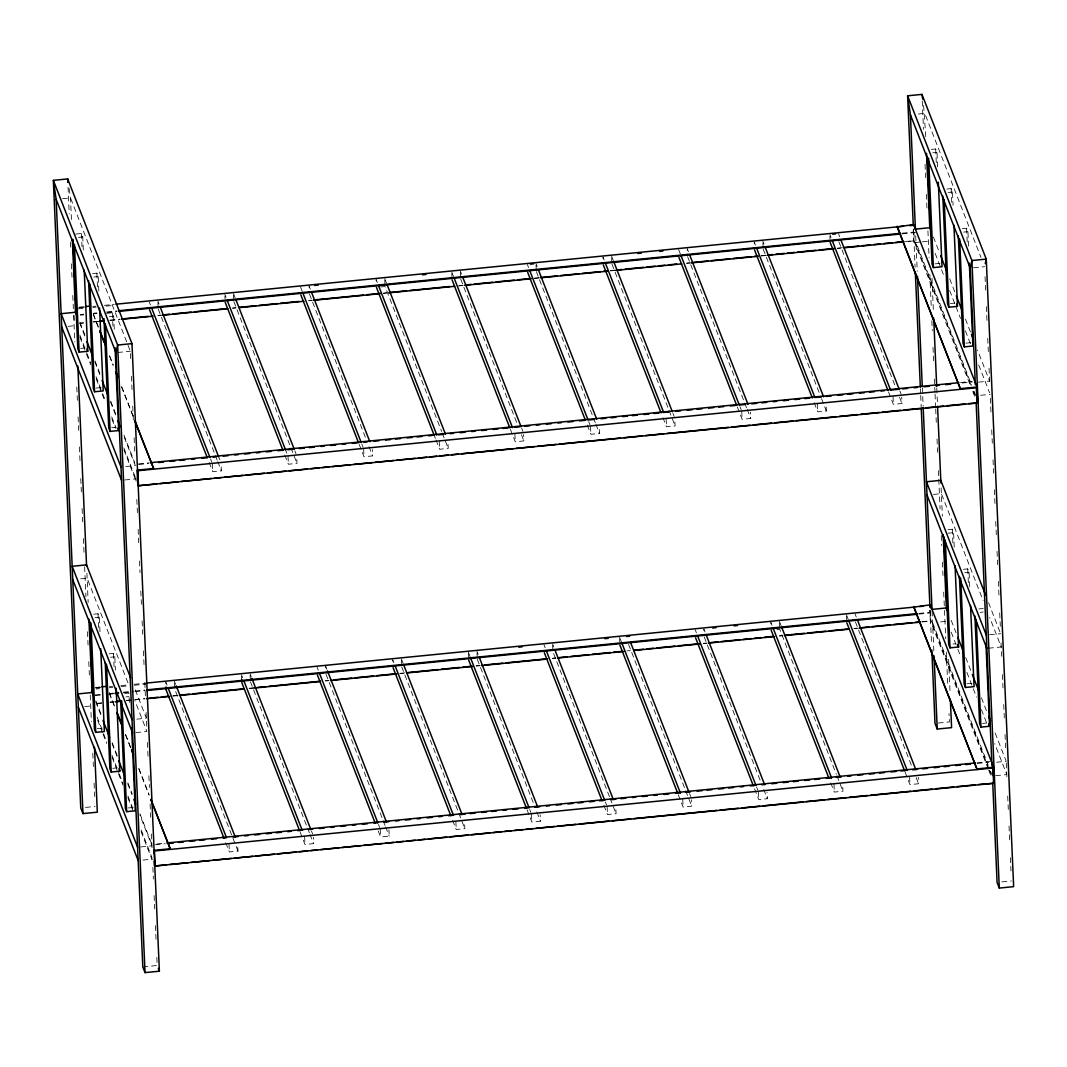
<?xml version="1.0" encoding="UTF-8"?>
<svg xmlns="http://www.w3.org/2000/svg" width="1067" height="1067" viewBox="0 0 1067 1067"><rect width="100%" height="100%" fill="white"/><g stroke="black" fill="none" stroke-linecap="round" stroke-linejoin="round"><path stroke-width="0.75" stroke-dasharray="5 3.75" d="M62.526 198.702L70.502 197.915L130.347 351.243L130.708 359.566M918.394 114.009L924.769 113.382L980.986 257.414M75.677 234.086L81.412 233.513L82.746 236.941L83.399 251.852M931.384 149.407L935.679 148.98L937.013 152.394L937.666 167.319M78.451 237.367L82.746 236.941M932.718 152.821L937.013 152.394M92.576 273.579L96.884 273.152L98.217 276.566L98.871 291.491M946.842 189.046L951.15 188.619L952.484 192.033L953.071 205.291M93.909 276.993L98.217 276.566M948.176 192.46L952.484 192.033M78.665 307.216L83.626 306.722M79.198 307.829L84.413 307.309M92.696 306.496L96.003 306.162M104.299 305.349L114.236 304.362M77.918 308.923L84.546 308.256M92.829 307.443L96.15 307.109M106.086 306.136L114.369 305.309M80.332 314.525L83.653 314.191M93.589 313.205L96.91 312.884M106.847 311.897L116.796 310.91M902.242 233.18L913.845 232.032M80.358 315.178L83.679 314.858M93.616 313.871L96.937 313.538M106.873 312.564L116.823 311.577M902.269 233.846L915.526 232.539M106.62 313.351L112.355 312.791L113.689 316.205L114.262 329.463M962.314 228.671L966.622 228.258L967.956 231.672L968.609 246.584M380.759 286.956L385.067 286.53L441.618 431.441M109.381 316.632L113.689 316.205M963.648 232.099L967.956 231.672M971.05 385.294L914.299 239.875L913.579 239.942L970.33 385.36M80.105 323.088L83.413 322.767M93.362 321.781L98.337 321.287M109.928 320.14L119.877 319.153M157.983 315.392L161.304 315.058M232.553 308.003L235.874 307.683M308.776 300.467L312.098 300.134M383.346 293.092L386.667 292.758M459.57 285.543L462.891 285.209M534.14 278.167L539.115 277.673M610.364 270.618L615.339 270.124M686.588 263.082L689.909 262.749M761.158 255.693L766.133 255.2M837.382 248.158L842.356 247.664M905.323 241.435L913.725 240.902L905.443 241.716M80.212 323.381L83.533 323.048M93.469 322.061L98.444 321.58M110.048 320.433L119.984 319.446M158.103 315.672L161.41 315.339M232.673 308.296L235.98 307.963M308.897 300.747L312.204 300.427M383.466 293.372L386.774 293.038M458.023 285.996L462.998 285.503M534.26 278.447L539.222 277.954M610.484 270.898L615.446 270.418M686.708 263.362L691.683 262.869M761.278 255.987L766.239 255.493M837.502 248.438L840.809 248.118M68.101 326.342L74.477 325.715M920.781 241.969L915.993 242.436L971.597 384.92M922.368 241.809L930.344 241.022M80.665 348.429L84.973 348.002M934.932 263.896L940.681 263.322M117.583 352.497L130.347 351.243M973.451 267.804L984.614 266.697M96.137 388.068L101.872 387.494M950.404 303.521L954.712 303.095M111.608 427.694L115.916 427.267M965.875 343.161L971.61 342.587M138.617 463.852L148.553 462.865M960.527 382.519L972.13 381.372M138.643 464.518L148.593 463.531M962.207 383.013L972.157 382.039M125.773 466.532L135.336 465.585L123.825 436.11M978.439 382.146L989.602 381.039L977.519 350.069M124.746 479.977L135.909 478.883M980.613 395.283L990.176 394.337M209.145 462.451L212.746 471.707L221.362 470.854L221.082 464.465M284.769 454.969L288.37 464.225L296.986 463.371L296.706 456.983M359.192 444.405L363.994 456.743L372.61 455.889L372.33 449.5M436.016 440.004L439.617 449.26L448.233 448.407L447.953 442.018M510.439 429.441L515.241 441.765L523.857 440.924L523.577 434.536M587.263 425.039L590.878 434.282L599.481 433.429L599.201 427.053M662.887 417.557L666.502 426.8L675.104 425.946L674.824 419.571M737.31 406.98L742.125 419.318L750.728 418.464L750.448 412.089M814.134 402.592L817.749 411.835L826.351 410.982L826.071 404.606M888.558 392.016L893.372 404.353L901.975 403.499L901.695 397.124M80.732 578.807L87.107 578.167L128.213 683.48M933.398 494.421L941.374 493.634L983.08 600.494M93.709 614.192L98.017 613.778L99.351 617.193L100.071 633.758M947.976 529.659L952.284 529.232L953.618 532.646L954.271 547.571M95.043 617.62L99.351 617.193M947.883 533.22L953.618 532.646M109.181 653.831L113.489 653.404L114.823 656.819L115.396 670.076M963.448 569.298L967.756 568.871L969.089 572.285L969.743 587.197M110.515 657.245L114.823 656.819M964.781 572.712L969.089 572.285M95.27 687.468L100.218 686.975M95.803 688.082L100.538 687.615M109.301 686.748L112.609 686.414M120.891 685.601L127.52 684.947M134.149 684.28L145.752 683.133M96.177 689.002L99.498 688.682M109.434 687.695L112.755 687.361M121.038 686.548L127.667 685.894M134.295 685.241L145.886 684.094M95.283 694.937L100.258 694.444M110.194 693.457L113.515 693.137M123.452 692.15L133.388 691.163M135.056 691.003L144.992 690.016M918.847 613.432L930.451 612.285M95.31 695.604L101.939 694.95M108.567 694.284L113.542 693.803M123.479 692.816L133.428 691.829M135.082 691.669L145.019 690.682M918.874 614.099L930.477 612.951M124.652 693.47L128.96 693.043L129.387 702.98M978.919 608.937L983.227 608.51M776.909 629.65L779.79 629.37L836.341 774.282M125.986 696.884L128.854 696.604M980.253 612.351L983.12 612.071M988.869 768.64L930.904 620.127L930.184 620.194L988.149 768.707M96.71 703.353L101.672 702.86M109.968 702.033L113.275 701.713M126.533 700.392L133.162 699.739M134.815 699.579L144.765 698.592M172.934 695.804L177.909 695.311M249.158 688.255L254.133 687.775M325.382 680.719L328.703 680.386M399.952 673.344L404.927 672.85M476.175 665.795L479.496 665.461M552.399 658.259L555.72 657.926M626.969 650.87L630.29 650.55M703.193 643.334L706.514 643.001M779.417 635.785L782.738 635.465M853.987 628.41L857.308 628.076M921.928 621.688L930.211 620.861M96.817 703.633L101.792 703.14M110.074 702.326L113.382 701.993M126.64 700.686L133.268 700.019M134.935 699.859L144.872 698.872M173.041 696.084L178.016 695.591M249.265 688.548L254.239 688.055M325.488 680.999L328.809 680.679M400.058 673.624L403.379 673.29M476.282 666.075L479.603 665.755M552.519 658.539L555.827 658.206M703.313 643.614L706.621 643.281M779.537 636.065L782.845 635.745M854.107 628.69L857.415 628.37M922.035 621.968L930.331 621.154L929.744 610.164M84.706 706.594L91.082 705.967M940.574 621.901L945.349 621.434M136.789 719.145L146.366 718.198L134.882 688.775M989.469 634.758L1000.633 633.665M97.27 728.681L103.006 728.107M952.978 644.001L955.845 643.721M135.776 732.602L146.939 731.495L134.855 700.526M988.455 648.216L1001.206 646.962L989.723 617.526M112.742 768.32L117.05 767.893M967.009 683.774L972.744 683.213M85.533 807.426L95.096 806.479M938.2 723.039L949.363 721.946L949.003 713.623M128.213 807.946L133.949 807.386M982.48 723.413L986.775 722.986M156.876 843.944L165.158 843.117M977.132 762.772L990.389 761.465M155.249 844.771L165.185 843.784M977.159 763.438L988.762 762.291M140.777 846.945L151.941 845.838L139.83 814.815M996.631 762.238L1006.208 761.291L994.724 731.869M142.951 860.082L152.514 859.135M995.618 775.696L1006.781 774.589L994.697 743.619M225.737 842.703L229.352 851.959L237.968 851.106L237.688 844.731M300.16 832.14L304.975 844.477L313.591 843.624L313.311 837.235M378.198 830.82L380.599 836.995L389.215 836.141L388.935 829.753M452.621 820.256L456.223 829.512L464.839 828.659L464.558 822.27M527.031 809.693L531.846 822.03L540.462 821.177L540.182 814.788M603.869 805.292L607.47 814.534L616.086 813.694L615.806 807.306M678.279 794.728L683.093 807.052L691.709 806.199L691.429 799.823M754.516 788.78L758.717 799.57L767.333 798.716L767.053 792.341M830.74 782.845L834.341 792.087L842.957 791.234L842.677 784.859M905.163 772.268L909.964 784.605L918.58 783.752L918.3 777.376M142.805 966.915L157.156 965.502L156.796 957.166M1001.86 881.902L1011.423 880.955M933.385 237.021L938.827 250.958M949.71 278.834L955.152 292.771M965.422 319.1L970.863 333.037M935.185 253.412L944.242 276.633M949.683 290.571L960.567 318.459M965.395 330.837L970.837 344.788M978.692 364.914L989.576 392.789M974.011 391.109L975.825 395.764M973.464 391.482L974.678 394.577M972.757 391.549L975.171 397.738M988.535 602.682L1000.019 632.117M838.462 233.66L839.662 236.741M899.828 390.895L901.028 393.976M838.809 241.635L895.36 386.547M899.574 397.337L901.975 403.499M829.846 234.513L831.046 237.594M951.204 620.367L956.032 632.758M965.702 657.539L971.143 671.476M981.427 697.805L986.855 711.742M951.177 632.117L957.219 647.602M957.819 649.149L960.247 655.338M966.889 672.383L976.558 697.164M981.4 709.542L986.842 723.479M932.598 622.688L988.202 765.172M990.616 771.361L992.43 776.016M989.469 770.187L990.669 773.282M988.749 770.254L991.163 776.443M762.838 241.142L764.039 244.223M763.185 249.118L819.136 392.483M821.537 398.645L826.351 410.982M755.423 245.077L754.222 241.996L754.369 245.183M855.067 613.912L856.268 616.993M855.414 621.888L911.965 766.8M916.18 777.59L918.58 783.752M846.451 614.765L848.252 619.38M688.415 251.705L687.215 248.624L687.495 255M687.561 256.6L744.112 401.512M744.713 403.046L746.513 407.674M747.127 409.221L750.728 418.464M678.599 249.478L680.399 254.106M739.964 406.714L741.165 409.795M779.443 621.394L781.244 626.022M836.941 775.816L842.957 791.234M772.028 625.329L770.827 622.248L770.961 625.435M611.591 256.107L613.392 260.735M672.957 413.342L674.157 416.437M611.938 264.082L668.489 408.994M669.089 410.528L675.104 425.946M604.175 260.041L602.975 256.96L603.122 260.148M705.02 631.957L703.82 628.876L704.087 635.252M704.167 636.852L760.117 780.217M763.719 789.473L767.333 798.716M695.204 629.73L696.404 632.811M756.57 786.966L757.77 790.06M535.967 263.589L537.168 266.67M536.314 271.565L595.266 422.639M595.866 424.186L599.481 433.429M527.351 264.443L528.552 267.524M588.717 421.678L589.918 424.773M689.562 793.608L690.762 796.689M628.543 644.335L685.094 789.247M685.694 790.794L691.709 806.199M619.58 637.212L621.381 641.841M460.344 271.071L461.544 274.152M521.71 428.32L522.91 431.401M460.691 279.047L517.242 423.959M521.456 434.749L523.857 440.924M451.728 271.925L453.528 276.553M552.559 643.841L553.773 646.922M609.47 796.729L552.919 651.817L552.639 645.442M610.071 798.276L616.086 813.694M543.957 644.695L545.157 647.776M605.322 801.944L606.523 805.025M384.72 278.554L386.521 283.182M442.218 432.989L448.233 448.407M377.305 282.488L376.104 279.407L376.238 282.595M434.202 435.376L435.416 438.457M476.936 651.323L478.149 654.404M477.296 659.299L533.247 802.677M536.848 811.92L540.462 821.177M468.333 652.177L470.134 656.805M529.699 809.426L530.899 812.507M310.297 289.13L309.097 286.036L309.363 292.425M309.443 294.025L365.394 437.39M368.995 446.633L372.61 455.889M300.481 286.89L302.281 291.518M361.846 444.139L363.047 447.22M401.312 658.806L403.126 663.434M401.659 666.795L458.223 811.694M458.823 813.241L464.839 828.659M393.91 662.74L392.709 659.659L392.843 662.86M233.473 293.518L235.274 298.146M294.839 450.767L296.039 453.848M233.82 301.508L290.371 446.406M290.971 447.953L296.986 463.371M224.857 294.372L226.057 297.466M285.623 450.074L286.823 453.155M326.902 669.382L325.688 666.288L325.969 672.677M326.035 674.277L382.6 819.176M383.2 820.723L385 825.351M385.6 826.885L389.215 836.141M317.086 667.142L318.286 670.236M378.452 824.391L379.652 827.472M157.836 301.014L159.05 304.095M218.602 456.703L219.815 459.797M158.196 308.99L214.747 453.902M215.347 455.436L217.148 460.064M217.748 461.598L221.362 470.854M149.233 301.854L150.434 304.949M210.599 459.103L211.8 462.184M250.065 673.784L251.279 676.865M311.431 831.02L312.644 834.101M250.412 681.76L306.976 826.672M307.576 828.205L309.377 832.834M309.977 834.367L313.591 843.624M241.462 674.624L242.662 677.718M93.242 313.805L98.671 327.729M109.541 355.578L113.169 364.861M121.611 386.507L133.095 415.903M93.269 314.472L98.698 328.396M109.568 356.245L113.195 365.514M121.651 387.174L133.122 416.57M79.905 322.221L85.333 336.145M94.99 360.899L99.818 373.277M110.688 401.112L116.13 415.036M123.972 435.149L134.842 462.998M79.732 323.101L85.187 337.092M94.843 361.82L100.285 375.771M110.541 402.072L115.996 416.023M79.932 335.291L86.574 352.31M86.96 353.43L90.802 363.14M96.017 376.664L102.272 392.536M102.672 393.696L105.286 400.272M111.742 416.93L116.156 428.12M123.825 447.9L136.083 479.163M79.825 336.919L85.853 352.39M86.467 353.937L90.682 364.767M96.123 378.678L101.552 392.603M102.152 394.15L105.18 401.886M111.822 418.904L115.436 428.187M123.892 449.847L135.962 480.79M174.441 681.266L175.642 684.347M237.968 851.106L174.788 689.242L174.508 682.853M167.039 685.201L165.838 682.12L165.972 685.307M109.234 692.51L114.676 706.434M125.546 734.283L130.974 748.207M138.817 768.32L149.087 794.608M109.274 693.177L114.703 707.101M125.573 734.95L131.001 748.874M138.857 768.974L149.113 795.275M95.897 700.926L101.325 714.85M112.195 742.699L117.637 756.623M127.893 782.911L132.121 793.741M139.977 813.854L152.047 844.797M95.75 701.873L101.192 715.797M112.048 743.619L117.49 757.57M127.747 783.872L131.988 794.728M97.137 717.104L103.179 732.562M103.566 733.683L106.793 741.845M112.022 755.369L118.877 772.788M119.277 773.948L122.905 783.245M127.933 795.995L132.761 808.373M141.217 830.033L152.074 857.881M97.63 720.265L102.459 732.642M103.059 734.189L106.687 743.472M112.115 757.397L122.985 785.232M127.813 797.609L133.255 811.534M141.097 831.646L151.967 859.495M923.609 105.473L925.783 136.683M69.102 188.419L70.502 197.915L71.449 219.562M985.041 276.686L985.628 290.011M986.348 306.656L987.002 321.634M987.735 338.279L988.309 351.603M989.042 368.248L989.629 381.559M990.349 398.204L991.003 413.196M991.736 429.841L992.31 443.152M993.044 459.797L993.617 473.121M994.351 489.766L995.004 504.744M995.724 521.39L996.311 534.714M997.031 551.359L997.618 564.67M998.339 581.315L998.992 596.306M999.726 612.951L1000.312 626.262M1001.033 642.908L1001.62 656.232M1002.42 674.544L1002.993 687.855M1003.727 704.5L1004.3 717.824M1005.034 734.469L1005.607 747.78M1006.274 762.958L1006.995 779.417M1007.715 796.062L1008.302 809.373M1009.022 826.018L1009.689 841.009M1010.409 857.655L1010.996 870.965M966.622 228.258L967.342 244.823M951.15 188.619L951.804 203.53M967.756 568.871L968.409 583.782M935.679 148.98L936.413 165.558M952.284 529.232L952.938 544.143M931.971 278.18L933.425 311.471M936.759 388.041L937.493 404.7M941.121 487.926L942.361 516.228M948.616 659.379L950.137 694.337M922.261 101.045L923.488 129.347M925.022 164.305L925.596 177.615M926.329 194.261L926.983 209.239M927.93 230.885L929.09 257.52M929.824 274.166L931.264 307.456M931.851 320.767L932.291 330.757M933.011 347.402L933.598 360.726M934.399 379.038L934.692 385.694M934.759 387.361L934.972 392.349M935.052 394.016L935.626 407.327M935.706 408.994L936.279 422.319M937.013 438.964L937.6 452.275M938.386 470.587L940.067 508.866M941.227 535.501L941.668 545.49M942.388 562.136L942.975 575.46M943.695 592.105L944.428 608.75M944.495 610.417L945.735 638.706M946.309 652.03L947.843 686.988M915.699 235.794L917.247 271.271M922.341 387.801L923.142 406.114M932.091 611.058L933.972 654.151M913.966 232.233L914.299 239.875M930.504 610.951L930.904 620.127M913.432 228.978L915.099 267.257M920.408 388.775L920.621 393.776M920.701 395.43L921.208 407.087M930.077 610.164L931.598 645.122M913.232 229.525L913.725 240.902M893.026 396.377L893.372 404.353M909.617 776.629L909.964 784.605M829.913 236.1L830.059 239.288M846.518 616.353L846.664 619.554M817.402 403.86L817.749 411.835M833.994 784.112L834.341 792.087M762.905 242.729L763.118 247.517M779.51 622.995L779.79 629.37M741.765 411.342L742.125 419.318M758.37 791.594L758.717 799.57M666.141 418.824L666.502 426.8M682.747 799.076L683.093 807.052M611.658 257.707L611.871 262.482M619.647 638.813L619.794 642.001M590.518 426.307L590.878 434.282M607.123 806.559L607.47 814.534M536.034 265.19L536.248 269.978M514.894 433.789L515.241 441.765M531.499 814.041L531.846 822.03M460.41 272.672L460.624 277.46M477.016 652.924L477.216 657.712M451.794 273.525L451.941 276.713M468.4 653.778L468.533 656.965M439.271 441.271L439.617 449.26M455.876 821.523L456.223 829.512M384.787 280.154L385.067 286.53M401.392 660.406L401.525 663.594M363.647 448.754L363.994 456.743M380.252 829.019L380.599 836.995M288.023 456.249L288.37 464.225M304.629 836.501L304.975 844.477M233.54 295.119L233.74 299.907M250.145 675.371L250.345 680.159M224.924 295.972L225.07 299.16M241.529 676.225L241.662 679.412M212.4 463.732L212.746 471.707M229.005 843.984L229.352 851.959M157.916 302.601L158.116 307.389M131.428 376.211L132.015 389.522M132.735 406.167L133.388 421.158M134.122 437.803L134.695 451.114M135.869 477.749L136.016 481.084M136.816 499.396L137.39 512.707M138.123 529.352L138.697 542.676M139.497 560.989L140.004 572.632M140.804 590.945L141.391 604.269M142.111 620.914L142.698 634.225M143.418 650.87L144.072 665.861M144.805 682.507L145.392 695.817M146.112 712.463L146.726 726.507M147.419 742.432L148.073 757.41M148.873 775.722L149.38 787.379M150.114 804.025L150.687 817.335M151.421 833.994L152.088 849.159M152.874 867.284L153.381 878.928M154.101 895.586L154.688 908.897M155.422 925.542L156.075 940.52M112.355 312.791L112.929 326.049M96.884 273.152L97.537 288.063M113.489 653.404L114.062 666.662M81.412 233.513L81.999 246.77M98.017 613.778L98.738 630.344M86.894 573.179L88.161 602.428M74.05 315.352L74.383 322.994M68.061 187.245L69.222 213.88M70.462 242.182L70.675 247.171M71.409 263.816L71.996 277.14M72.783 295.452L73.37 308.763M73.663 315.419L74.823 342.054M76.784 387.001L77.371 400.312M78.091 416.957L78.678 430.281M79.398 446.926L80.052 461.904M80.785 478.55L81.359 491.874M82.092 508.519L82.679 521.83M83.399 538.475L84.053 553.453M84.64 566.777L85.947 596.733M87.467 631.691L88.054 645.015M88.774 661.66L89.361 674.971M90.228 694.95L91.389 721.585M92.776 753.209L93.362 766.533M94.083 783.178L94.67 796.489"/><path stroke-width="1.5" d="M115.996 352.657L117.637 345.054L53.35 180.35L67.701 178.923L131.988 343.641L159.383 971.197L145.032 972.611L142.805 966.915L115.996 352.657L56.151 199.342L53.35 180.35L80.745 807.892L82.973 813.587L97.324 812.174L94.483 747.247M975.345 384.653L970.263 268.124L971.904 260.521L907.617 95.803L921.968 94.389L986.255 259.108L1013.65 886.65L999.299 888.077L997.071 882.382L992.71 782.498M985.268 263.669L986.255 259.108L971.904 260.521L999.299 888.077M85.267 306.562L90.228 306.069M897.134 226.217L960.553 389.322L897.16 226.884L913.632 224.59L977.025 387.028L977.692 402.312L976.972 402.379M115.89 304.202L903.469 226.257M909.631 225.644L912.952 225.324M314.885 285.463L318.193 285.142M422.585 274.806L425.906 274.486M530.299 264.149L533.62 263.829M638.013 253.493L641.32 253.159M659.553 251.359L662.874 251.038M832.713 234.22L835.594 233.94M915.406 229.138L929.77 227.724L930.971 230.819M118.45 310.75L900.588 233.353M118.477 311.417L900.615 234.006M99.991 321.127L103.299 320.794M121.531 318.993L148.046 316.365M162.958 314.898L169.586 314.245M172.894 313.911L191.126 312.111M194.447 311.777L227.578 308.496M239.181 307.349L255.76 305.709M259.068 305.389L277.3 303.575M280.608 303.255L298.84 301.454M313.751 299.974L363.46 295.052M366.781 294.719L380.039 293.412M389.975 292.425L406.554 290.784M409.861 290.464L449.634 286.53M466.199 284.889L471.174 284.396M474.482 284.062L492.714 282.262M496.035 281.928L514.254 280.128M517.575 279.807L530.832 278.487M540.769 277.513L557.347 275.873M560.655 275.539L578.888 273.739M582.195 273.405L600.428 271.605M603.735 271.271L607.056 270.951M616.993 269.964L621.968 269.471M625.275 269.137L643.508 267.337M646.829 267.017L655.111 266.19M658.419 265.87L665.048 265.203M668.369 264.883L676.651 264.056M691.563 262.589L708.141 260.948M711.449 260.615L729.681 258.814M732.989 258.481L751.221 256.68M754.529 256.347L757.85 256.027M767.787 255.04L772.761 254.546M776.082 254.226L784.365 253.399M787.673 253.079L794.301 252.412M797.623 252.092L815.842 250.292M819.163 249.958L834.074 248.478M844.01 247.504L858.935 246.024M862.243 245.69L870.525 244.876M873.846 244.543L880.475 243.89M883.783 243.556L892.065 242.743M895.386 242.409L903.669 241.595M100.098 321.407L103.419 321.087M121.638 319.273L153.128 316.165M163.064 315.178L227.698 308.79M239.288 307.643L303.922 301.241M313.858 300.254L380.145 293.692M388.428 292.878L454.715 286.316M464.652 285.329L530.939 278.78M540.876 277.793L607.163 271.231M615.446 270.418L681.733 263.856M691.683 262.869L757.957 256.307M767.907 255.32L834.181 248.771M844.13 247.784L903.776 241.876M131.988 343.641L117.637 345.054L145.032 972.611M73.023 239.341L77.798 348.709L79.131 352.137L87.747 351.283L84.2 270.084M927.356 156.462L932.065 264.176L933.398 267.59L942.014 266.737L938.32 182.23M88.561 280.634L93.269 388.348L94.603 391.762L103.206 390.909L99.591 308.056M942.828 196.101L947.536 303.815L948.87 307.229L957.472 306.376L953.938 225.177M103.966 318.606L108.741 427.987L110.074 431.401L118.677 430.548L115.063 347.695M958.299 235.727L963.008 343.441L964.341 346.868L972.944 346.015L969.329 263.149M150.22 462.705L958.873 382.68M158.53 462.545L163.504 462.064M170.133 461.397L175.095 460.917M180.07 460.424L185.044 459.93M191.673 459.277L194.981 458.943M201.61 458.29L206.585 457.796M213.213 457.143L216.534 456.809M223.15 456.156L228.125 455.662M234.753 455.009L238.074 454.675M244.703 454.022L249.665 453.528M256.293 452.875L259.614 452.541M266.243 451.888L271.205 451.394M277.833 450.741L282.808 450.247M287.783 449.754L292.758 449.274M299.387 448.607L304.348 448.127M309.323 447.633L314.298 447.14M320.927 446.486L324.235 446.153M330.863 445.499L335.838 445.006M342.467 444.352L345.775 444.019M352.403 443.365L357.378 442.872M364.007 442.218L367.328 441.885M373.943 441.231L378.918 440.738M385.547 440.084L390.522 439.591M395.497 439.097L400.458 438.604M407.087 437.95L412.062 437.457M417.037 436.963L421.998 436.483M428.627 435.816L431.948 435.496M438.577 434.843L443.552 434.349M450.181 433.695L453.488 433.362M460.117 432.709L465.092 432.215M471.721 431.561L475.028 431.228M481.657 430.575L486.632 430.081M493.261 429.427L498.236 428.934M503.197 428.441L508.172 427.947M514.801 427.293L519.776 426.8M524.737 426.307L529.712 425.813M536.341 425.159L539.662 424.839M546.291 424.173L551.252 423.692M557.881 423.025L561.202 422.705M567.831 422.052L572.806 421.558M579.421 420.905L584.396 420.411M589.371 419.918L594.346 419.424M600.974 418.771L605.936 418.277M610.911 417.784L615.886 417.29M622.514 416.637L627.476 416.143M632.451 415.65L637.426 415.156M644.055 414.503L649.029 414.009M653.991 413.516L658.966 413.022M665.595 412.369L668.916 412.049M675.544 411.382L680.506 410.902M687.135 410.235L692.11 409.755M697.084 409.261L702.046 408.768M708.675 408.114L713.65 407.621M718.624 407.127L723.599 406.634M730.215 405.98L735.19 405.487M740.165 404.993L745.139 404.5M751.768 403.846L756.73 403.353M761.705 402.859L766.68 402.366M773.308 401.712L776.616 401.379M783.245 400.725L788.22 400.232M794.848 399.578L799.823 399.085M804.785 398.591L809.76 398.111M816.388 397.444L821.363 396.964M826.338 396.471L831.3 395.977M837.928 395.323L842.903 394.83M847.878 394.337L852.84 393.843M859.468 393.19L864.443 392.696M869.418 392.203L874.393 391.709M881.009 391.055L884.33 390.722M890.958 390.069L897.587 389.415M902.562 388.922L907.524 388.428M914.152 387.774L917.473 387.441M924.102 386.788L929.077 386.294M935.692 385.64L939.013 385.32M945.642 384.653L950.617 384.173M134.922 421.212L153.621 468.506L137.109 470.134L137.776 485.432L138.497 485.352M960.527 388.655L977.025 387.028M156.649 483.938L138.417 485.738L977.012 403.046L976.345 387.761L137.856 470.734L138.523 486.018M159.957 483.604L178.189 481.804M181.497 481.47L211.333 478.523M214.64 478.189L221.269 477.536M224.577 477.216L242.809 475.402M246.13 475.082L264.349 473.281M267.67 472.948L285.889 471.147M289.21 470.814L307.443 469.013M310.75 468.68L319.033 467.866M322.354 467.533L328.983 466.879M332.29 466.546L350.523 464.745M353.831 464.425L372.063 462.611M375.371 462.291L393.603 460.491M396.924 460.157L415.143 458.357M418.464 458.023L426.747 457.209M430.054 456.876L436.683 456.223M440.004 455.889L448.287 455.075M451.608 454.742L458.236 454.089M461.544 453.755L512.92 448.673M516.228 448.353L534.46 446.54M537.768 446.219L556 444.419M559.308 444.085L620.621 438.017M623.942 437.697L642.161 435.883M645.482 435.563L663.714 433.749M667.022 433.429L728.334 427.36M731.642 427.027L749.874 425.226M753.195 424.906L771.414 423.092M774.735 422.772L792.954 420.958M796.275 420.638L836.048 416.704M839.356 416.37L857.588 414.57M860.896 414.236L879.128 412.436M882.436 412.115L900.668 410.302M903.989 409.981L922.208 408.168M925.529 407.847L943.748 406.047M947.069 405.713L965.302 403.913M968.609 403.579L977.012 403.046M101.872 686.815L106.82 686.321M913.739 606.469L977.159 769.574L913.765 607.136L930.237 604.842L993.63 767.28L994.297 782.564L993.577 782.631M147.406 682.973L914.632 607.056M919.607 606.563L923.235 606.203M518.735 647.189L522.043 646.869M604.896 638.666L608.217 638.333M626.449 636.532L629.757 636.199M712.609 628.01L715.93 627.676M734.149 625.876L737.47 625.542M92.095 692.51L77.744 693.937L137.59 847.251M932.011 609.39L946.362 607.977L948.176 612.618M115.169 692.963L118.477 692.643M146.646 689.856L917.193 613.605M115.196 693.63L118.504 693.31M146.686 690.522L917.22 614.272M116.596 701.379L121.558 700.886M149.727 698.098L158.023 697.284M161.33 696.951L167.959 696.298M181.217 694.99L189.499 694.164M192.82 693.83L244.183 688.748M257.44 687.441L265.723 686.628M269.044 686.294L320.407 681.213M333.664 679.892L351.897 678.092M355.204 677.772L373.437 675.958M376.758 675.638L394.977 673.837M408.234 672.517L438.07 669.569M441.378 669.236L459.61 667.435M462.918 667.102L471.201 666.288M484.458 664.981L502.69 663.167M505.998 662.847L545.77 658.913M559.028 657.592L567.311 656.779M570.632 656.445L588.864 654.645M592.172 654.311L610.404 652.511M613.712 652.19L621.994 651.363M633.598 650.216L643.548 649.229M646.855 648.909L653.484 648.256M656.792 647.922L675.024 646.122M678.345 645.788L696.564 643.988M709.822 642.667L718.104 641.854M721.425 641.52L739.658 639.72M742.965 639.4L751.248 638.573M754.569 638.253L761.198 637.586M764.506 637.266L772.788 636.439M786.046 635.132L804.278 633.331M807.586 632.998L825.818 631.197M829.139 630.864L847.358 629.063M862.269 627.583L868.898 626.929M872.219 626.609L890.452 624.795M893.759 624.475L911.992 622.675M915.299 622.341L920.274 621.848M115.049 701.833L121.678 701.179M146.526 698.712L169.733 696.418M179.669 695.431L244.303 689.042M254.239 688.055L320.527 681.493M330.463 680.506L396.751 673.957M406.687 672.97L472.974 666.408M481.257 665.595L547.544 659.033M557.481 658.046L623.768 651.484M633.705 650.497L699.992 643.948M708.275 643.121L774.562 636.559M784.498 635.585L849.132 629.183M859.068 628.196L920.381 622.128M89.695 621.247L94.403 728.961L95.737 732.389L104.353 731.535L100.725 648.669M943.962 536.714L948.67 644.428L950.003 647.842L958.606 646.989L955.072 565.79M105.233 662.54L109.874 768.6L111.208 772.015L119.811 771.161L116.196 688.308M959.433 576.353L964.141 684.067L965.475 687.481L974.078 686.628L970.53 605.429M931.824 650.123L935.012 723.359L937.239 729.054L951.591 727.641L950.35 699.338M120.638 700.526L125.332 808.239L126.666 811.654L135.282 810.8L131.668 727.947M974.905 615.979L979.599 723.693L980.933 727.12L989.549 726.267L985.935 643.414M166.812 842.957L975.465 762.932M168.506 843.463L173.481 842.97M178.442 842.477L183.417 841.983M190.046 841.329L195.021 840.836M199.982 840.343L204.957 839.849M211.586 839.196L216.561 838.702M223.19 838.048L226.497 837.715L168.239 688.282M233.126 837.062L238.101 836.568M244.73 835.914L248.037 835.594M254.666 834.928L259.641 834.447M266.27 833.78L271.245 833.287M276.22 832.807L281.181 832.313M287.81 831.66L291.131 831.326M297.76 830.673L302.721 830.179M309.35 829.526L312.671 829.192M319.3 828.539L324.275 828.045M330.903 827.392L334.211 827.058M340.84 826.405L345.815 825.911M352.443 825.258L355.751 824.924M362.38 824.271L367.355 823.777M373.983 823.124L377.291 822.804M383.92 822.137L388.895 821.657M395.524 820.99L398.831 820.67M405.46 820.016L410.435 819.523M417.064 818.869L420.385 818.536M427.013 817.882L431.975 817.389M438.604 816.735L441.925 816.402M448.553 815.748L453.515 815.255M460.144 814.601L465.119 814.108M470.094 813.614L475.068 813.121M481.697 812.467L486.659 811.974M491.634 811.48L496.608 810.987M503.237 810.333L506.545 810.013M513.174 809.346L518.149 808.866M524.777 808.199L528.085 807.879M534.714 807.226L539.689 806.732M546.317 806.078L549.625 805.745M556.254 805.092L561.229 804.598M567.857 803.944L572.832 803.451M577.807 802.958L582.769 802.464M589.397 801.81L594.372 801.317M599.347 800.824L604.309 800.33M610.938 799.676L615.912 799.183M620.887 798.69L625.862 798.196M632.491 797.542L635.799 797.222M642.427 796.556L647.402 796.075M654.031 795.408L657.339 795.088M663.967 794.435L668.942 793.941M675.571 793.288L680.546 792.794M685.507 792.301L690.482 791.807M697.111 791.154L702.086 790.66M707.048 790.167L712.022 789.673M718.651 789.02L723.626 788.526M728.601 788.033L733.562 787.539M740.191 786.886L743.512 786.552M750.141 785.899L755.103 785.405M761.731 784.752L765.052 784.432M771.681 783.765L776.656 783.285M783.285 782.618L788.246 782.124M793.221 781.644L798.196 781.151M804.825 780.497L809.786 780.004M814.761 779.51L819.736 779.017M826.365 778.363L831.34 777.87M836.301 777.376L841.276 776.883M847.905 776.229L851.213 775.896M857.841 775.242L862.816 774.749M869.445 774.095L874.42 773.602M879.395 773.108L884.356 772.615M890.985 771.961L895.96 771.468M900.935 770.974L905.896 770.494M912.525 769.827L917.5 769.334M922.475 768.854L927.45 768.36M934.078 767.707L939.04 767.213M944.015 766.72L948.99 766.226M955.619 765.572L960.58 765.079M965.555 764.586L970.53 764.092M150.927 799.917L170.213 848.758L153.715 850.386L153.848 853.453M977.132 768.907L993.63 767.28M155.102 865.617L154.382 865.684L154.181 861.096M166.612 864.844L155.022 865.991L993.604 783.298L992.937 768.013L154.462 850.986L155.128 866.271M169.933 864.51L188.152 862.71M191.473 862.389L209.706 860.576M213.013 860.255L231.246 858.442M234.553 858.121L252.786 856.321M256.093 855.987L274.326 854.187M277.647 853.853L295.866 852.053M299.187 851.719L307.469 850.906M310.777 850.572L317.406 849.919M320.727 849.599L338.959 847.785M342.267 847.465L360.499 845.651M363.807 845.331L382.039 843.53M385.347 843.197L393.63 842.383M396.951 842.05L403.579 841.396M406.887 841.063L415.183 840.249M418.491 839.916L425.119 839.262M428.441 838.929L446.66 837.128M449.981 836.808L468.2 834.994M471.521 834.674L489.753 832.86M493.061 832.54L501.343 831.713M504.664 831.393L511.293 830.74M514.601 830.406L522.883 829.592M526.204 829.259L532.833 828.606M536.141 828.272L554.373 826.472M557.681 826.138L575.913 824.338M579.234 824.017L609.057 821.057M612.365 820.736L630.597 818.923M633.918 818.602L716.771 810.4M720.078 810.066L738.311 808.266M741.618 807.946L759.851 806.132M763.158 805.812L802.931 801.877M806.252 801.544L824.471 799.743M827.792 799.41L846.024 797.609M849.332 797.276L867.564 795.475M870.872 795.155L910.644 791.221M913.952 790.887L932.185 789.087M935.506 788.753L953.725 786.953M957.046 786.619L975.265 784.819M978.586 784.485L993.604 783.298M913.285 225.644L907.617 95.803L910.418 114.796L970.263 268.124M940.641 255.6L946.682 271.085M956.352 295.866L961.794 309.803M971.463 334.585L972.677 337.679M956.592 304.095L957.472 306.376M985.521 594.946L940.787 480.337L926.436 481.764L986.281 635.078M840.863 239.822L899.228 389.362M832.26 240.675L890.612 390.202M830.193 242.489L887.957 390.482M927.023 495.048L986.855 648.376M957.846 637.399L962.687 649.79M972.357 674.571L978.999 691.603M988.669 716.384L990.483 721.025M957.726 644.721L958.606 646.989M988.656 723.986L989.549 726.267M765.239 247.304L823.604 396.844M756.636 248.158L814.988 397.698M754.569 249.971L812.334 397.964M857.468 620.074L915.819 769.614M848.852 620.927L907.217 770.467M846.798 622.741L904.549 770.734M689.615 254.786L747.98 404.326M681.013 255.64L739.364 405.18M678.945 257.454L736.71 405.447M781.844 627.556L840.196 777.096M773.228 628.41L831.593 777.95M771.174 630.224L828.926 778.216M613.992 262.269L672.357 411.809M605.389 263.122L663.741 412.662M603.322 264.936L661.087 412.929M706.221 635.038L764.572 784.578M697.605 635.892L755.969 785.432M695.551 637.706L753.302 785.699M538.368 269.751L596.733 419.291M529.752 270.605L588.117 420.145M527.698 272.418L585.463 420.411M630.597 642.521L688.949 792.061M621.981 643.374L680.346 792.914M619.927 645.188L677.678 793.181M462.745 277.247L521.109 426.773M454.129 278.087L512.493 427.627M452.075 279.901L509.839 427.894M554.973 650.016L613.325 799.543M546.357 650.857L604.722 800.397M544.303 652.671L602.055 800.663M387.121 284.729L445.486 434.256M378.505 285.583L436.87 435.109M376.451 287.383L434.202 435.376M479.35 657.499L537.701 807.025M470.734 658.352L529.099 807.879M468.68 660.153L526.431 808.146M311.497 292.211L369.849 441.738M302.881 293.065L361.246 442.592M300.827 294.865L358.579 442.858M403.726 664.981L462.078 814.508M395.11 665.835L453.475 815.361M393.056 667.635L450.808 815.628M235.874 299.694L294.225 449.22M227.258 300.547L285.623 450.074M225.204 302.348L282.955 450.341M327.502 670.916L386.454 821.99M319.486 673.317L377.851 822.844M317.433 675.118L375.184 823.11M160.25 307.176L218.602 456.703M151.634 308.03L209.999 457.556M149.58 309.843L207.331 457.836M251.879 678.399L310.83 829.472M243.863 680.799L302.228 830.326M299.56 830.606L241.809 682.613L241.662 679.412M99.885 330.823L105.926 346.295M116.183 372.596L117.997 377.238M134.895 420.545L153.621 468.506M99.911 331.49L104.139 342.32M115.609 371.703L116.81 374.797M77.344 316.979L75.504 312.258L61.152 313.685L120.984 466.999M86.987 341.68L92.429 355.658M102.085 380.399L108.14 395.884M117.797 420.638L120.224 426.867M86.854 349.002L87.747 351.283M117.797 428.267L118.677 430.548M61.726 326.969L121.558 480.297M176.255 685.881L235.207 836.968M223.937 838.088L166.185 690.096L166.039 686.895M130.654 677.932L86.52 564.87L72.169 566.297L132.015 719.611M72.756 579.594L132.588 732.909M117.09 712.623L121.918 725M131.574 749.754L133.388 754.396M150.9 799.25L170.213 848.758M117.117 713.289L121.345 724.12M131.601 750.421L132.815 753.515M91.522 691.056L93.336 695.697M102.979 720.385L109.634 737.457M118.69 760.651L124.132 774.589M133.788 799.343L135.616 804.025M118.93 768.894L119.811 771.161M78.331 707.234L138.163 860.549M158.276 968.343L159.383 971.197M921.968 94.389L922.675 99.138M68.168 182.097L67.701 178.923L67.848 182.257M992.857 768.387L993.137 774.895M976.145 402.953L991.99 766.039M959.633 239.155L964.341 346.868M976.238 619.407L980.933 727.12M944.162 199.516L948.87 307.229M960.7 578.114L965.475 687.481M928.623 158.223L933.398 267.59M945.295 540.129L950.003 647.842M926.516 153.328L929.784 228.245M933.705 318.126L936.693 386.387M937.56 406.354L940.907 482.938M943.161 534.54L946.429 609.444M910.418 114.796L915.433 229.658M917.473 276.273L922.261 386.134M923.208 407.781L932.011 609.204M934.038 655.805L937.239 729.054M930.237 604.842L930.371 607.897M915.326 272.258L920.341 387.108M921.274 408.754L929.931 606.843M105.366 323.688L110.074 431.401M121.891 702.286L126.666 811.654M89.895 284.049L94.603 391.762M106.5 664.301L111.208 772.015M74.437 244.423L79.131 352.137M90.962 623.008L95.737 732.389M72.316 239.528L75.517 312.778M77.851 366.048L86.574 565.803M88.894 619.073L92.095 692.323M56.151 199.342L82.973 813.587"/></g></svg>
